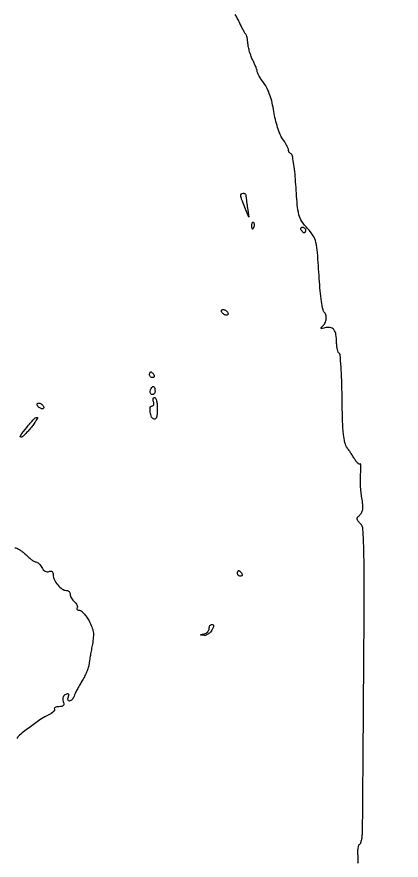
# Model space of a CAD drawing. Extents: x 489 to 2056, y 115 to 2226.
# Drawn here: x 1920.2 to 2055.7, y 320.9 to 618.1 of the extents above; entities that cross this region are included whole.
import ezdxf

# ---------------------------------------------------------------- set-up
doc = ezdxf.new("R2010")
doc.units = 0

msp = doc.modelspace()

# ---------------------------------------------------------------- linework, layer by layer
for points in [[(2040.50836, 319.89841, 0.031349), (2040.586572, 321.14006, 0.02323), (2040.52301, 322.514221, -0.02616), (2040.467323, 323.893025, -0.03429), (2040.568658, 325.14919, -0.036598), (2040.79236, 326.139266, -0.182447), (2041.133958, 326.582791, 0.177463), (2041.501281, 327.050307, 0.027011), (2041.81219, 328.21587, 0.027424), (2042.037971, 329.691467, 0.020653), (2042.129353, 331.330436, 0.001659), (2042.163247, 334.389133, 0.000036), (2042.278093, 349.321617, 0.000082), (2042.408324, 366.791804, 0.000056), (2042.551391, 386.721876, 0.000751), (2042.71854, 416.75526, 0.006872), (2042.592102, 429.81596, 0.009503), (2042.269111, 437.423667, 0.182993), (2041.313838, 439.543305, -0.02827), (2040.461944, 440.497392, -0.16147), (2040.230817, 441.126326, -0.172665), (2040.428972, 441.745001, -0.033381), (2041.214629, 442.643201, 0.085251), (2041.900018, 443.612842, 0.083698), (2042.228176, 444.761791, 0.056317), (2042.22614, 446.312122, 0.017718), (2041.880763, 448.608847, -0.020112), (2041.589232, 450.612675, -0.013004), (2041.405974, 452.949868, -0.013076), (2041.346025, 455.247008, -0.023996), (2041.435902, 457.116366, 0.011936), (2041.545222, 458.628858, 0.025325), (2041.542452, 459.802755, 0.03981), (2041.445722, 460.528086, 0.594018), (2041.251884, 460.585217, -0.276304), (2040.949618, 460.509245, -0.091847), (2040.526975, 460.727183, -0.060773), (2040.04819, 461.201463, -0.034857), (2039.589259, 461.873657, 0.008762), (2039.052411, 462.755439, 0.004005), (2038.322386, 463.888349, 0.003965), (2037.53429, 465.069594, 0.005454), (2036.806099, 466.117731, -0.093602), (2035.922906, 468.036193, -0.034569), (2035.400446, 470.979662, -0.019447), (2035.086995, 475.60467, -0.004005), (2034.917223, 483.776813, 0.00523), (2034.780322, 489.671091, 0.008256), (2034.526568, 494.722397, 0.003181), (2034.212718, 499.010204, 0.238841), (2033.861125, 499.58583, -0.164951), (2033.526656, 499.990864, -0.033041), (2033.248457, 500.89905, -0.031668), (2033.053692, 502.0483, -0.024946), (2032.984687, 503.309017, 0.038325), (2032.749807, 506.187782, 0.127632), (2031.996325, 507.912363, 0.191564), (2030.711171, 508.659239, 0.106365), (2028.874846, 508.541506, -0.017193), (2028.020177, 508.330926, -0.079312), (2027.512788, 508.306094, -0.460232), (2027.414862, 508.449618, -0.165735), (2027.572942, 508.684493, 0.089437), (2028.656398, 509.865173, 0.089574), (2029.258515, 511.349306, 0.10039), (2029.268182, 512.806849, 0.149529), (2028.671855, 513.923941, -0.149727), (2028.175271, 514.855055, -0.01004), (2027.650721, 517.863493, -0.013591), (2027.183735, 521.568989, -0.009307), (2026.846692, 525.795797, 0.003337), (2026.21902, 535.062395, 0.038626), (2025.669825, 538.659197, 0.085761), (2024.674141, 541.015292, 0.045316), (2022.718751, 543.526953, -0.042984), (2020.728276, 546.059265, -0.082736), (2019.690291, 548.414176, -0.041933), (2019.107292, 551.888692, -0.00455), (2018.51143, 560, 0.009109), (2018.208554, 563.665241, 0.014198), (2017.800774, 566.807292, 0.008318), (2017.350057, 569.370075, 0.26674), (2016.950205, 569.833333, -0.086577), (2016.587009, 570.036544, -0.068387), (2016.279123, 570.366112, -0.068285), (2016.071153, 570.767074, -0.085739), (2016, 571.178963, 0.104739), (2015.881207, 571.739831, 0.017066), (2015.39319, 572.746083, 0.018162), (2014.725158, 573.907396, 0.015112), (2013.934263, 575.092319, -0.057177), (2013.062283, 576.671364, -0.019921), (2012.168999, 579.114892, -0.019344), (2011.384462, 581.928193, -0.020351), (2010.834873, 584.746689, 0.019359), (2010.239104, 587.834618, 0.025871), (2009.4476, 590.576465, 0.029131), (2008.492763, 592.892695, 0.04926), (2007.400609, 594.683278, -0.012719), (2006.481323, 595.969048, -0.016296), (2005.705179, 597.199687, -0.014213), (2005.126615, 598.254566, -0.118865), (2005, 598.77964, 0.080682), (2004.914189, 599.307961, 0.011582), (2004.542518, 600.341549, 0.012899), (2004.038911, 601.552376, 0.010697), (2003.442616, 602.814574, -0.025546), (2002.832031, 604.213061, -0.018102), (2002.286133, 605.836531, -0.018333), (2001.87688, 607.429236, -0.036446), (2001.692616, 608.718212, 0.01707), (2001.578434, 609.819964, 0.021438), (2001.394401, 610.829725, 0.020201), (2001.173899, 611.646946, 0.13352), (2000.947897, 612, -0.078321), (2000.650516, 612.368831, -0.00656), (2000.051356, 613.442209, -0.008607), (1999.371966, 614.751076, -0.006542), (1998.671137, 616.207522, 0.013473), (1997.942691, 617.669155, 0.0164), (1997.180038, 618.994719, 0.015034)], [(1919.454545, 431, -0.111254), (1920.179451, 430.836681, -0.030148), (1921.216193, 430.265625, -0.028952), (1922.345163, 429.456852, -0.026475), (1923.409091, 428.5, 0.018612), (1924.440314, 427.542818, 0.023028), (1925.471483, 426.734375, 0.022252), (1926.380252, 426.146267, 0.133248), (1926.919362, 426, -0.143864), (1927.380408, 425.86454, -0.047417), (1927.941432, 425.423439, -0.042636), (1928.503557, 424.788335, -0.036992), (1928.980071, 424.037238, 0.061565), (1929.505422, 423.292532, 0.082942), (1930.151929, 422.782496, 0.096726), (1930.846542, 422.56031, 0.121376), (1931.515254, 422.644227, -0.083762), (1932.153481, 422.773119, -0.180762), (1932.621363, 422.615195, -0.160303), (1932.907189, 422.168983, -0.063036), (1933, 421.435729, 0.118213), (1933.405647, 419.743956, 0.059448), (1934.633634, 417.90763, 0.060372), (1936.207344, 416.464855, 0.156617), (1937.654988, 416, -0.101508), (1938.168249, 415.894715, -0.098493), (1938.604903, 415.595343, -0.097344), (1938.897439, 415.148222, -0.096622), (1939, 414.622445, 0.086111), (1939.107064, 414.00539, 0.043603), (1939.437391, 413.286544, 0.041593), (1939.919259, 412.583761, 0.048513), (1940.48899, 412.009138, -0.050777), (1941.018024, 411.470716, -0.064546), (1941.379611, 410.875922, -0.078442), (1941.528516, 410.317852, -0.165938), (1941.429973, 409.886693, 0.138128), (1941.333507, 409.550029, 0.191034), (1941.446813, 409.260466, 0.139511), (1941.770632, 409.065008, 0.066556), (1942.256842, 409, -0.174582), (1942.91592, 408.762639, -0.036368), (1943.817804, 407.898438, -0.034117), (1944.770354, 406.68573, -0.026487), (1945.640078, 405.25, -0.028416), (1946.629624, 403.119817, -0.059366), (1947.098094, 401.355007, -0.056984), (1947.148685, 399.483767, -0.024351), (1946.810043, 397, 0.00244), (1946.464523, 395.093841, 0.002103), (1946.119643, 393.0875, 0.002117), (1945.822151, 391.264839, 0.006129), (1945.637067, 390, -0.04693), (1945.359571, 388.797706, -0.018538), (1944.764726, 387.20625, -0.018155), (1943.990729, 385.523357, -0.021663), (1943.137231, 384, 0.008776), (1942.264092, 382.531637, 0.008433), (1941.430999, 381.014062, 0.008391), (1940.741781, 379.651848, 0.030005), (1940.369356, 378.75, -0.047279), (1940.065458, 378.080531, -0.054516), (1939.652839, 377.514063, -0.062693), (1939.199548, 377.126715, -0.146508), (1938.77638, 377, -0.172937), (1938.445679, 377.117907, -0.149764), (1938.240283, 377.425665, -0.105252), (1938.202018, 377.894384, -0.059603), (1938.342084, 378.449072, 0.051676), (1938.508237, 379.065838, 0.246874), (1938.395826, 379.40036, 0.237972), (1938.051557, 379.505082, 0.04865), (1937.419271, 379.330648, 0.102457), (1936.848381, 378.964235, 0.113084), (1936.494204, 378.41261, 0.099477), (1936.388881, 377.702572, 0.064161), (1936.537587, 376.881575, -0.053758), (1936.724258, 375.960314, -0.196202), (1936.554319, 375.401004, -0.17979), (1936.027103, 375.090283, -0.044225), (1935.008371, 375, 0.038881), (1934.229758, 374.939362, 0.083959), (1933.661598, 374.749204, 0.159238), (1933.392688, 374.4688, 0.255934), (1933.409626, 374.146228, -0.264061), (1933.424971, 373.73434, -0.076887), (1933.035441, 373.202966, -0.055366), (1932.330689, 372.639866, -0.03401), (1931.394836, 372.134038, 0.042479), (1928.819858, 370.685464, 0.011011), (1924.942676, 367.921243, 0.007054), (1921.125534, 364.986224, 0.121334), (1920.166667, 363.75, -0.112701)]]:
    msp.add_lwpolyline(points, format="xyb")
for points in [[(2001, 555.125, 0.026391), (2001.027677, 554.601008, 0.003636), (2001.150644, 553.515625, 0.004164), (2001.316476, 552.231334, 0.003514), (2001.51283, 550.875), (2002.02566, 547.5), (2000.588908, 551, -0.006715), (1999.469304, 553.83521, -0.061433), (1999.154807, 555.120613, -0.228423), (1999.366956, 555.736166, -0.200046), (2000, 556, -0.086218), (2000.381851, 555.933662, -0.093977), (2000.70625, 555.742969, -0.100281), (2000.923223, 555.45878, -0.113529)], [(2003.683114, 543.8125, -0.054073), (2003.461564, 543.395823, -0.470617), (2003.279315, 543.37858, -0.168741), (2003.137993, 543.670344, -0.018894), (2003.078947, 544.416667, -0.028489), (2003.089945, 545.112848, -0.077125), (2003.200665, 545.592839, -0.208169), (2003.385309, 545.77538, -0.296942), (2003.604167, 545.729167, -0.126455), (2003.797407, 545.402231, -0.060344), (2003.876576, 544.916927, -0.05415), (2003.839148, 544.359369, -0.051402)], [(2022, 543, -0.042167), (2021.967655, 542.617151, -0.061769), (2021.870461, 542.29375, -0.081139), (2021.727648, 542.07446, -0.210953), (2021.559017, 542, -0.151918), (2021.34829, 542.065539, -0.038439), (2021.066025, 542.29375, -0.035638), (2020.768994, 542.617226, -0.029505), (2020.5, 543, -0.082592), (2020.343488, 543.3821, -0.161196), (2020.3746, 543.70625, -0.182303), (2020.586039, 543.921712, -0.108972), (2020.940983, 544, -0.093332), (2021.345238, 543.923877, -0.09642), (2021.688914, 543.70625, -0.099167), (2021.918938, 543.381556, -0.105053)], [(1994.5, 514, -0.076764), (1994.661825, 513.617617, -0.154201), (1994.642737, 513.29375, -0.186277), (1994.449529, 513.079239, -0.117858), (1994.118034, 513, -0.085235), (1993.689814, 513.073533, -0.053414), (1993.230237, 513.29375, -0.051777), (1992.810561, 513.617474, -0.064269), (1992.5, 514, -0.076764), (1992.338175, 514.382383, -0.154201), (1992.357263, 514.70625, -0.186277), (1992.550471, 514.920761, -0.117858), (1992.881966, 515, -0.085235), (1993.310186, 514.926467, -0.053414), (1993.769763, 514.70625, -0.051777), (1994.189439, 514.382526, -0.064269)], [(1968.5, 492, -0.082592), (1968.656512, 491.6179, -0.161196), (1968.6254, 491.29375, -0.182303), (1968.413961, 491.078288, -0.108972), (1968.059017, 491, -0.093332), (1967.654762, 491.076123, -0.09642), (1967.311086, 491.29375, -0.099167), (1967.081062, 491.618444, -0.105053), (1967, 492, -0.042167), (1967.032345, 492.382849, -0.061769), (1967.129539, 492.70625, -0.081139), (1967.272352, 492.92554, -0.210953), (1967.440983, 493, -0.151918), (1967.65171, 492.934461, -0.038439), (1967.933975, 492.70625, -0.035638), (1968.231006, 492.382774, -0.029505)], [(1968.604167, 485.270833, -0.198339), (1967.941134, 484.995338, -0.274516), (1967.399603, 485.315272, -0.160291), (1967.239822, 486.176395, -0.105175), (1967.582949, 487.134215, -0.024362), (1968.012891, 487.759582, -0.233206), (1968.294341, 487.899578, -0.286646), (1968.536207, 487.749629, -0.033951), (1968.787251, 487.138246, -0.052621), (1968.903448, 486.610215, -0.052345), (1968.907167, 486.068604, -0.057227), (1968.805016, 485.594136, -0.115259)], [(1929.5, 481, -0.076764), (1929.661825, 480.617617, -0.154201), (1929.642737, 480.29375, -0.186277), (1929.449529, 480.079239, -0.117858), (1929.118034, 480, -0.085235), (1928.689814, 480.073533, -0.053414), (1928.230237, 480.29375, -0.051777), (1927.810561, 480.617474, -0.064269), (1927.5, 481, -0.076764), (1927.338175, 481.382383, -0.154201), (1927.357263, 481.70625, -0.186277), (1927.550471, 481.920761, -0.117858), (1927.881966, 482, -0.085235), (1928.310186, 481.926467, -0.053414), (1928.769763, 481.70625, -0.051777), (1929.189439, 481.382526, -0.064269)], [(1969.727273, 479.962121, -0.020642), (1969.658044, 478.285976, -0.053032), (1969.430997, 477.095922, -0.09735), (1969.074701, 476.425638, -0.310935), (1968.613636, 476.290449, -0.20948), (1967.718535, 477.0926, -0.069246), (1967.204445, 478.822603, -0.081938), (1967.225305, 480.435744, -0.36343), (1967.899064, 481, 0.170431), (1968.2464, 481.121936, 0.150224), (1968.463185, 481.440625, 0.106399), (1968.505567, 481.925861, 0.060455), (1968.361626, 482.5, -0.056066), (1968.212278, 483.07436, -0.100304), (1968.240227, 483.559375, -0.147313), (1968.435299, 483.877528, -0.184101), (1968.756648, 484, -0.300901), (1969.13284, 483.751067, -0.041463), (1969.442152, 482.813873, -0.036318), (1969.657047, 481.509645, -0.022678)], [(1925.292632, 473.500029, -0.013774), (1924.161103, 472.159372, -0.019154), (1923.071091, 471.028167, -0.01591), (1922.122116, 470.172359, -0.177316), (1921.651508, 470.000029, -0.615371), (1921.398135, 470.501881, -0.01191), (1923.665337, 473.425747, -0.011373), (1926.169991, 476.362645, -0.19001), (1927.292632, 476.927803, -0.567092), (1927.428685, 476.741159, -0.031592), (1927.032092, 475.950676, -0.024251), (1926.30886, 474.838726, -0.012075)], [(1999.5, 422, -0.082592), (1999.656512, 421.6179, -0.161196), (1999.6254, 421.29375, -0.182303), (1999.413961, 421.078288, -0.108972), (1999.059017, 421, -0.093332), (1998.654762, 421.076123, -0.09642), (1998.311086, 421.29375, -0.099167), (1998.081062, 421.618444, -0.105053), (1998, 422, -0.042167), (1998.032345, 422.382849, -0.061769), (1998.129539, 422.70625, -0.081139), (1998.272352, 422.92554, -0.210953), (1998.440983, 423, -0.151918), (1998.65171, 422.934461, -0.038439), (1998.933975, 422.70625, -0.035638), (1999.231006, 422.382774, -0.029505)], [(1989, 402, -0.063161), (1988.462976, 401.243862, -0.058154), (1987.740326, 400.621575, -0.062052), (1986.950036, 400.219349, -0.10397), (1986.214816, 400.116001, -0.00274), (1985.110215, 400.196807, -0.409181), (1985.033912, 400.284599, -0.321575), (1985.117998, 400.387829, -0.002343), (1986.25, 400.689326, 0.071619), (1986.918867, 400.971018, 0.07028), (1987.485938, 401.431396, 0.075733), (1987.868522, 401.993792, 0.112012), (1988, 402.573324, -0.070874), (1988.077675, 403.118552, -0.086382), (1988.304085, 403.580914, -0.100264), (1988.640428, 403.890029, -0.136687), (1989.035184, 404, -0.188457), (1989.404473, 403.855684, -0.214004), (1989.552925, 403.508497, -0.094032), (1989.426677, 402.901619, -0.0247)]]:
    msp.add_lwpolyline(points, format="xyb", close=True)

doc.saveas('drawing.dxf')
